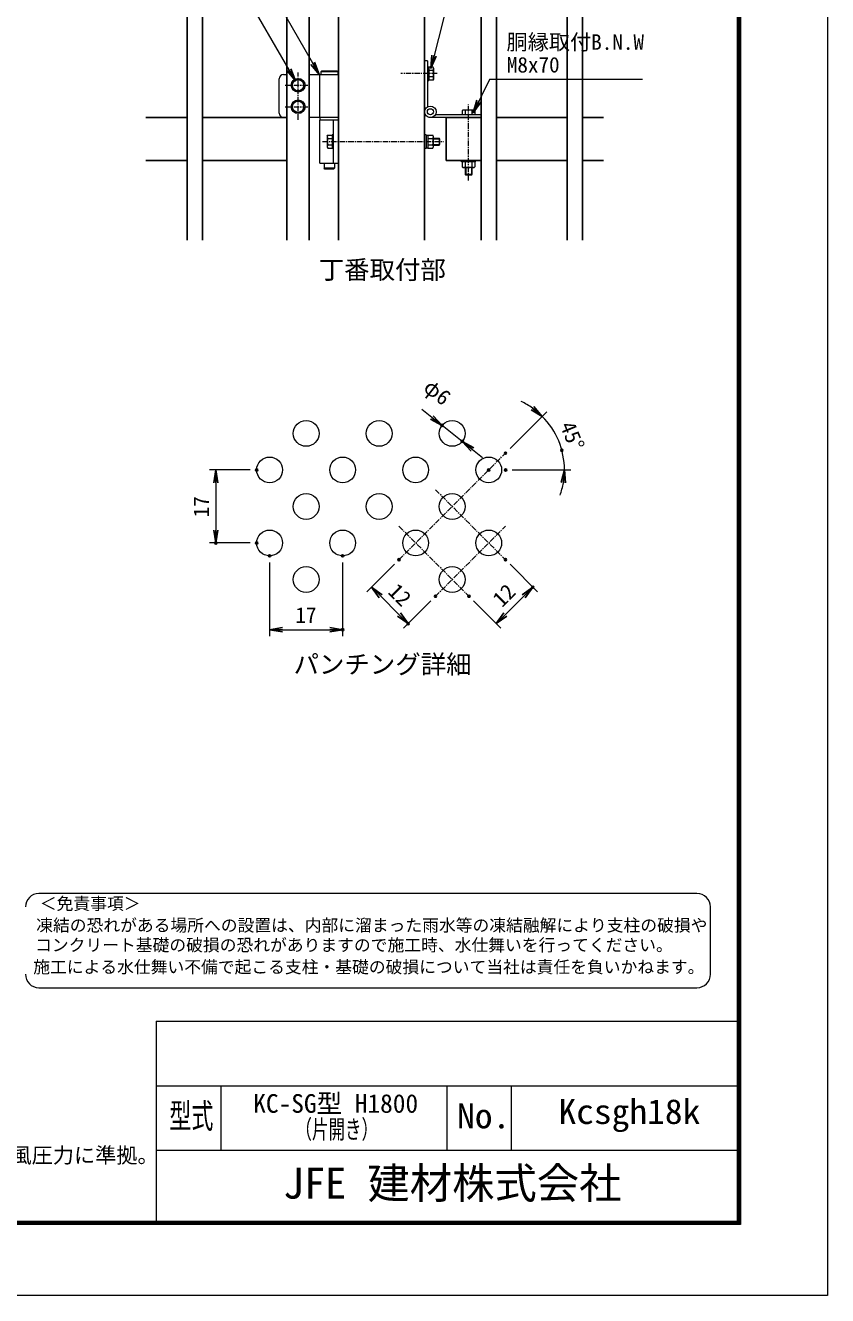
# Model space of a CAD drawing. Units: millimetres, scale not verified, with parts at other scales. Extents: x -3151 to 3149, y -2225 to 2230.
# Drawn here: x 1285 to 3149, y -2225 to 726 of the extents above; entities that cross this region are included whole.
import ezdxf
from ezdxf.enums import TextEntityAlignment as Align

# ---------------------------------------------------------------- set-up
doc = ezdxf.new("R2010")
doc.units = ezdxf.units.MM
doc.header["$LTSCALE"] = 10
doc.header["$PDMODE"] = 32
doc.header["$PDSIZE"] = 5
doc.linetypes.add('USER1', pattern=[2, 1.25, -0.25, 0.25, -0.25])
for name, color, linetype, lineweight in [('0-0_D-STR1', 1, 'Continuous', 25), ('0-1_D-STR-DIM', 7, 'Continuous', 13), ('0-2_0', 7, 'Continuous', 25), ('0-3_DEFPOINTS', 8, 'Continuous', 25), ('0-5_D-BMK', 2, 'USER1', 13), ('0-6_D-STR3', 3, 'Continuous', 13), ('0-A_D-STR-TXT', 7, 'Continuous', 13), ('0-B_D-TTL-TXT', 7, 'Continuous', 13), ('0-C_D-STR2', 7, 'Continuous', 13), ('0-D_D-TTL', 7, 'Continuous', 13)]:
    doc.layers.add(name, color=color, linetype=linetype, lineweight=lineweight)
doc.styles.add('ＭＳ ゴシック', font='')
doc.styles.get('ＭＳ ゴシック').set_extended_font_data('MS Gothic')

# ---------------------------------------------------------------- blocks, each defined once
blk = doc.blocks.new('_OPEN')
at = {"layer": '0-2_0'}
blk.add_line((0, 0), (-10, 0), dxfattribs=at)
blk.add_lwpolyline([(-10, 1.667), (0, 0), (-10, -1.667)], dxfattribs=at)

msp = doc.modelspace()

# ---------------------------------------------------------------- linework, layer by layer
at = {"layer": '0-0_D-STR1'}
for p, q in [((2012.87, 226.92), (2012.87, 831.5)), ((2212.87, 226.92), (2212.87, 831.5)), ((1660.87, 226.92), (1660.87, 811.5)), ((1696.87, 226.92), (1696.87, 811.5)), ((1892.87, 226.92), (1892.87, 811.5)), ((1944.87, 226.92), (1944.87, 811.5)), ((2343.87, 811.5), (2343.87, 226.92)), ((2379.87, 811.5), (2379.87, 226.92)), ((2543.87, 811.5), (2543.87, 226.92)), ((2579.87, 811.5), (2579.87, 226.92)), ((1564.65, 511.5), (1660.87, 511.5)), ((1696.87, 511.5), (1892.87, 511.5)), ((2262.87, 511.5), (2343.87, 511.5)), ((2262.87, 511.5), (2262.87, 411.5)), ((2379.87, 511.5), (2543.87, 511.5)), ((2579.87, 511.5), (2628.57, 511.5)), ((1564.65, 411.5), (1660.87, 411.5)), ((1696.87, 411.5), (1892.87, 411.5)), ((2262.87, 411.5), (2343.87, 411.5)), ((2379.87, 411.5), (2543.87, 411.5)), ((2579.87, 411.5), (2628.57, 411.5))]:
    msp.add_line(p, q, dxfattribs=at)
at = {"layer": '0-1_D-STR-DIM'}
for p, q in [((2229.82, -185.15), (2206.28, -166.56)), ((2411.27, -257.69), (2496.85, -172.1)), ((2300.46, -240.92), (2253.37, -203.74)), ((2324.01, -259.51), (2347.55, -278.1)), ((1807.65, -307.18), (1712.65, -307.18)), ((2416.13, -307.18), (2552.81, -307.18)), ((1727.65, -337.18), (1727.65, -446.89)), ((1807.65, -476.89), (1712.65, -476.89)), ((1852.65, -521.89), (1852.65, -693.33)), ((2022.36, -521.89), (2022.36, -693.33)), ((2142.56, -526.39), (2078.92, -590.03)), ((2411.27, -526.39), (2474.9, -590.03)), ((2110.74, -600.63), (2153.17, -643.06)), ((2227.42, -611.24), (2163.78, -674.88)), ((2326.41, -611.24), (2390.05, -674.88)), ((2400.66, -643.06), (2443.08, -600.63)), ((1882.65, -678.33), (1992.36, -678.33))]:
    msp.add_line(p, q, dxfattribs=at)
for start, end in [(54.77597, 64.55194), (0, 45), (340.44806, 350.22403)]:
    msp.add_arc((2361.77, -307.18), 176.04, start, end, dxfattribs=at)
at = {"layer": '0-3_DEFPOINTS'}
for p in [(2253.37, -203.74), (2300.46, -240.92), (2531.81, -261.62), (2400.66, -268.29), (1822.65, -307.18), (2361.77, -307.18), (2401.13, -307.18), (1727.65, -476.89), (1822.65, -476.89), (1852.65, -506.89), (2022.36, -506.89), (2153.17, -515.78), (2400.66, -515.78), (2464.3, -579.42), (2238.02, -600.63), (2315.81, -600.63), (2022.36, -678.33), (2174.38, -664.27)]:
    msp.add_point(p, dxfattribs=at)
at = {"layer": '0-5_D-BMK'}
for p, q in [((1918.87, 506.5), (1918.87, 616.5)), ((2241.7, 613.5), (2157.4, 613.5)), ((1888.87, 586.5), (1948.87, 586.5)), ((1888.87, 536.5), (1948.87, 536.5)), ((2314.87, 365.57), (2314.87, 541.77)), ((1975.44, 455.5), (2256.71, 455.5)), ((2153.17, -515.78), (2400.66, -268.29)), ((2238.02, -353.15), (2400.66, -515.78)), ((2153.17, -438), (2315.81, -600.63)), ((2238.02, -600.63), (2400.66, -438))]:
    msp.add_line(p, q, dxfattribs=at)
at = {"layer": '0-6_D-STR3'}
for p, q in [((2212.87, 643.7), (2212.87, 511.5)), ((2219.27, 643.5), (2212.87, 643.5)), ((2219.27, 643.5), (2219.27, 536.32)), ((2219.27, 629.5), (2222.47, 629.5)), ((2222.47, 629.5), (2222.47, 597.5)), ((2232.32, 628.5), (2222.47, 628.5)), ((2232.32, 620.99), (2222.47, 620.99)), ((2233.47, 626.5), (2232.32, 628.5)), ((2233.47, 626.5), (2233.47, 600.5)), ((1874.87, 521.5), (1874.87, 601.5)), ((1884.87, 611.5), (1892.87, 611.5)), ((1918.87, 601.5), (1905.87, 593.99)), ((1905.87, 579), (1905.87, 593.99)), ((1918.87, 601.5), (1931.87, 593.99)), ((1931.87, 579), (1931.87, 593.99)), ((1944.87, 611.5), (2012.87, 611.5)), ((1969.67, 511.5), (1969.67, 611.5)), ((1973.27, 619.5), (1971.27, 617.5)), ((2011.27, 617.5), (1971.27, 617.5)), ((1971.27, 617.5), (1971.27, 611.5)), ((2009.27, 619.5), (1973.27, 619.5)), ((2009.27, 619.5), (2011.27, 617.5)), ((2011.27, 617.5), (2011.27, 611.5)), ((2012.87, 511.5), (2012.87, 611.5)), ((2219.27, 597.5), (2222.47, 597.5)), ((2232.32, 606), (2222.47, 606)), ((2232.32, 598.5), (2222.47, 598.5)), ((2233.47, 600.5), (2232.32, 598.5)), ((1918.87, 571.5), (1905.87, 579)), ((1918.87, 571.5), (1931.87, 579)), ((1918.87, 551.5), (1905.87, 543.99)), ((1905.87, 529), (1905.87, 543.99)), ((1918.87, 551.5), (1931.87, 543.99)), ((1931.87, 529), (1931.87, 543.99)), ((1892.87, 511.5), (1884.87, 511.5)), ((1918.87, 521.5), (1905.87, 529)), ((1918.87, 521.5), (1931.87, 529)), ((2012.87, 511.5), (1944.87, 511.5)), ((2012.87, 505.5), (1969.67, 505.5)), ((1969.67, 405.5), (1969.67, 505.5)), ((1970.27, 505.5), (1970.27, 511.5)), ((2000.87, 405.5), (2000.87, 505.5)), ((2012.87, 405.5), (2012.87, 505.5)), ((2343.87, 511.5), (2222.87, 511.5)), ((2343.87, 517.9), (2237.7, 517.9)), ((2299.87, 527.5), (2299.87, 517.9)), ((2326.32, 528.9), (2303.27, 528.9)), ((2307.37, 527.5), (2307.37, 517.9)), ((2322.37, 527.5), (2322.37, 517.9)), ((2329.87, 527.5), (2329.87, 517.9)), ((1986.67, 468.5), (1987.82, 470.5)), ((1986.67, 468.5), (1986.67, 442.5)), ((1987.82, 470.5), (1997.67, 470.5)), ((1987.82, 462.99), (1997.67, 462.99)), ((1987.82, 448), (1997.67, 448)), ((2216.07, 471.5), (2212.87, 471.5)), ((2212.87, 471.5), (2212.87, 439.5)), ((2216.07, 471.5), (2216.07, 439.5)), ((2216.07, 470.9), (2220.07, 470.9)), ((2220.07, 470.9), (2220.07, 440.1)), ((2220.07, 470.5), (2231.67, 470.5)), ((2220.07, 463), (2231.67, 463)), ((2220.07, 448), (2231.67, 448)), ((2233.07, 467.05), (2233.07, 443.96)), ((2233.07, 463.5), (2246.27, 463.5)), ((2233.07, 462.1), (2247.67, 462.1)), ((2233.07, 448.9), (2247.67, 448.9)), ((2233.07, 447.5), (2246.27, 447.5)), ((2247.67, 462.1), (2246.27, 463.5)), ((2246.27, 463.5), (2246.27, 447.5)), ((2246.27, 447.5), (2247.67, 448.9)), ((2247.67, 462.1), (2247.67, 448.9)), ((1986.67, 442.5), (1987.82, 440.5)), ((1987.82, 440.5), (1997.67, 440.5)), ((2000.87, 439.5), (1997.67, 439.5)), ((2216.07, 439.5), (2212.87, 439.5)), ((2220.07, 440.1), (2216.07, 440.1)), ((2220.07, 440.5), (2231.67, 440.5)), ((1969.67, 405.5), (2012.87, 405.5)), ((1979.27, 405.5), (1979.27, 393.5)), ((2003.27, 393.5), (1979.27, 393.5)), ((2001.27, 391.5), (2003.27, 393.5)), ((2003.27, 405.5), (2003.27, 393.5)), ((2298.87, 408.3), (2298.87, 411.5)), ((2330.87, 411.5), (2298.87, 411.5)), ((2330.87, 408.3), (2298.87, 408.3)), ((2299.87, 408.3), (2299.87, 396.7)), ((2326.43, 395.3), (2303.34, 395.3)), ((2306.87, 395.3), (2306.87, 379.3)), ((2307.37, 408.3), (2307.37, 396.7)), ((2308.27, 395.3), (2308.27, 377.9)), ((2321.47, 395.3), (2321.47, 377.9)), ((2322.37, 408.3), (2322.37, 396.7)), ((2322.87, 395.3), (2322.87, 379.3)), ((2329.87, 408.3), (2329.87, 396.7)), ((2330.87, 408.3), (2330.87, 411.5)), ((2306.87, 379.3), (2308.27, 377.9)), ((2322.87, 379.3), (2306.87, 379.3)), ((2321.47, 377.9), (2308.27, 377.9)), ((2321.47, 377.9), (2322.87, 379.3))]:
    msp.add_line(p, q, dxfattribs=at)
for points in [[(2000.87, 471.5), (1997.67, 471.5), (1997.67, 439.5)], [(2001.27, 391.5), (1981.27, 391.5), (1979.27, 393.5)]]:
    msp.add_lwpolyline(points, dxfattribs=at)
for centre, radius in [((1918.87, 586.5), 16), ((1918.87, 586.5), 13), ((1918.87, 536.5), 16), ((1918.87, 536.5), 13), ((2226.27, 524.9), 13.4), ((2226.27, 524.9), 7)]:
    msp.add_circle(centre, radius, dxfattribs=at)
for centre, radius, start, end in [((2226.79, 624.74), 6.68, 325.79454, 34.20546), ((2208.57, 613.5), 24.9, 342.48215, 17.51785), ((1884.87, 601.5), 10, 90, 180), ((2226.79, 602.25), 6.68, 325.79454, 34.20546), ((1884.87, 521.5), 10, 180, 270), ((2303.62, 523.22), 5.69, 48.76361, 131.23639), ((2314.87, 508.11), 20.79, 68.85295, 111.14705), ((2326.12, 523.19), 5.71, 48.95661, 131.04339), ((1993.35, 466.75), 6.68, 145.79454, 214.20546), ((2011.57, 455.5), 24.9, 162.48215, 197.51785), ((1993.35, 444.25), 6.68, 145.79454, 214.20546), ((2227.38, 466.75), 5.7, 318.83491, 41.16509), ((2212.28, 455.5), 20.79, 338.85295, 21.14705), ((2227.38, 444.25), 5.7, 318.86505, 41.13495), ((2303.62, 400.99), 5.7, 228.86505, 311.13495), ((2314.87, 416.09), 20.79, 248.85295, 291.14705), ((2326.12, 400.99), 5.7, 228.86505, 311.13495), ((2326.12, 400.99), 5.7, 266.92019, 311.16509)]:
    msp.add_arc(centre, radius, start, end, dxfattribs=at)
at = {"layer": '0-A_D-STR-TXT'}
for points in [[(1644.92, 942.03), (1777.91, 942.03), (1966.72, 613.23)], [(2652.9, 830.91), (2278.92, 830.91), (2227.88, 628.11)], [(1377.5, 822.5), (1781.94, 822.5), (1911.4, 598.2)], [(2719.11, 600.18), (2363.78, 600.18), (2326.45, 524.29)]]:
    msp.add_lwpolyline(points, dxfattribs=at)
at = {"layer": '0-B_D-TTL-TXT', "color": 2}
for p, q in [((2845.73, -1291.14), (1316.34, -1291.14)), ((2877, -1478.76), (2877, -1322.41)), ((1316.34, -1510.03), (2845.73, -1510.03))]:
    msp.add_line(p, q, dxfattribs=at)
for centre, start, end in [((1316.34, -1322.41), 90, 180), ((2845.73, -1322.41), 0, 90), ((1316.34, -1478.76), 180, 270), ((2845.73, -1478.76), 270, 0)]:
    msp.add_arc(centre, 31.27, start, end, dxfattribs=at)
at = {"layer": '0-C_D-STR2'}
for centre in [(1937.5, -222.33), (2107.21, -222.33), (2276.91, -222.33), (1852.65, -307.18), (2022.36, -307.18), (2192.06, -307.18), (2361.77, -307.18), (1937.5, -392.04), (2107.21, -392.04), (2276.91, -392.04), (1852.65, -476.89), (2022.36, -476.89), (2192.06, -476.89), (2361.77, -476.89), (1937.5, -561.74), (2276.91, -561.74)]:
    msp.add_circle(centre, 30, dxfattribs=at)
at = {"layer": '0-D_D-TTL'}
for p, q in [((1589.32, -1587.86), (1589.32, -2052.86)), ((1589.32, -1587.86), (2939.32, -1587.86)), ((1589.32, -1737.86), (2939.32, -1737.86)), ((1739.32, -1737.86), (1739.32, -1887.86)), ((2264.32, -1737.86), (2264.32, -1887.86)), ((2414.32, -1737.86), (2414.32, -1887.86)), ((1589.32, -1887.86), (2939.32, -1887.86))]:
    msp.add_line(p, q, dxfattribs=at)
at = {"layer": '0-D_D-TTL', "color": 2}
msp.add_lwpolyline([(-3150.68, 2229.64), (3149.32, 2229.64), (3149.32, -2225.36), (-3150.68, -2225.36)], close=True, dxfattribs=at)
at = {"layer": '0-D_D-TTL'}
for points in [[(-2948.18, 2064.64), (2946.82, 2064.64), (2946.82, -2060.36), (-2948.18, -2060.36)], [(-2946.3, 2062.77), (2944.95, 2062.77), (2944.95, -2058.48), (-2946.3, -2058.48)], [(-2944.43, 2060.89), (2943.07, 2060.89), (2943.07, -2056.61), (-2944.43, -2056.61)], [(-2942.55, 2059.02), (2941.2, 2059.02), (2941.2, -2054.73), (-2942.55, -2054.73)], [(-2940.68, 2057.14), (2939.32, 2057.14), (2939.32, -2052.86), (-2940.68, -2052.86)]]:
    msp.add_lwpolyline(points, close=True, dxfattribs=at)

# ---------------------------------------------------------------- block references
at = {"layer": '0-1_D-STR-DIM', "xscale": 3, "yscale": 3}
for p, rotation in [((2486.25, -182.7), 319.88799), ((2253.37, -203.74), 321.70665), ((2300.46, -240.92), 141.70665), ((1727.65, -307.18), 90), ((2537.81, -307.18), 85.11201), ((1727.65, -476.89), 270), ((2089.53, -579.42), 135), ((2464.3, -579.42), 45), ((2174.38, -664.27), 315), ((2379.45, -664.27), 225), ((1852.65, -678.33), 180)]:
    msp.add_blockref('_OPEN', p, dxfattribs=dict(at, rotation=rotation))
msp.add_blockref('_OPEN', (2022.36, -678.33), dxfattribs=at)
at = {"layer": '0-A_D-STR-TXT', "xscale": 3, "yscale": 3}
for p, rotation in [((2227.39, 626.17), 255.87329), ((1912.4, 596.47), 299.99189), ((1967.71, 611.5), 299.86645), ((2325.57, 522.5), 243.80897)]:
    msp.add_blockref('_OPEN', p, dxfattribs=dict(at, rotation=rotation))

# ---------------------------------------------------------------- texts
at = {"layer": '0-1_D-STR-DIM', "style": 'ＭＳ ゴシック'}
for s, rotation, p in [('φ6', 321.707, (2200.13, -129.76)), ('45°', 292.5, (2516.66, -207.88)), ('17', 90, (1722.59, -417.16)), ('12', 315, (2117.57, -600.3)), ('12', 45, (2400.33, -636.23))]:
    msp.add_text(s, height=36.07, rotation=rotation, dxfattribs=at).set_placement(p, align=Align.BOTTOM_LEFT)
msp.add_text('17', height=36.07, dxfattribs=at).set_placement((1912.38, -673.27), align=Align.BOTTOM_LEFT)
at = {"layer": '0-A_D-STR-TXT', "style": 'ＭＳ ゴシック'}
for s, p in [('胴縁取付B.N.W', (2403.12, 658.05)), ('M8x70', (2403.88, 605.24))]:
    msp.add_text(s, height=36.07, dxfattribs=at).set_placement(p, align=Align.BOTTOM_LEFT)
at = {"layer": '0-B_D-TTL-TXT', "style": 'ＭＳ ゴシック'}
for s, height, p in [('丁番取付部', 43.33, (1966.68, 123.16)), ('パンチング詳細', 43.33, (1908.2, -793.36)), ('＜免責事項＞ \u3000\u3000', 28.59, (1318.65, -1337.54)), ('凍結の恐れがある場所への設置は、内部に溜まった雨水等の凍結融解により支柱の破損や', 28.59, (1310.2, -1387.88)), ('コンクリート基礎の破損の恐れがありますので施工時、水仕舞いを行ってください。', 28.59, (1307.63, -1433.79)), ('施工による水仕舞い不備で起こる支柱・基礎の破損について当社は責任を負いかねます。 ', 28.59, (1303.25, -1484.76)), ('KC-SG型 H1800', 43.33, (1814.47, -1813.68)), ('（設計条件）風荷重：昭和57年改正 建築基準法・同施行令に基づく風圧力に準拠。', 36.07, (-250.01, -1928.06)), ('JFE 建材株式会社', 72.14, (1883.61, -2021.74))]:
    msp.add_text(s, height=height, dxfattribs=at).set_placement(p, align=Align.BOTTOM_LEFT)
for s, height, width, p in [('Kcsgh18k', 57.7, 1.05, (2523.82, -1843.96)), ('型式', 57.73, 0.65, (1619.52, -1853.96)), ('No.', 57.7, 1.05, (2288.32, -1853.96)), ('（片開き）', 43.33, 0.65, (1912.57, -1873.68))]:
    msp.add_text(s, height=height, dxfattribs=dict(at, width=width)).set_placement(p, align=Align.BOTTOM_LEFT)

doc.saveas('drawing.dxf')
